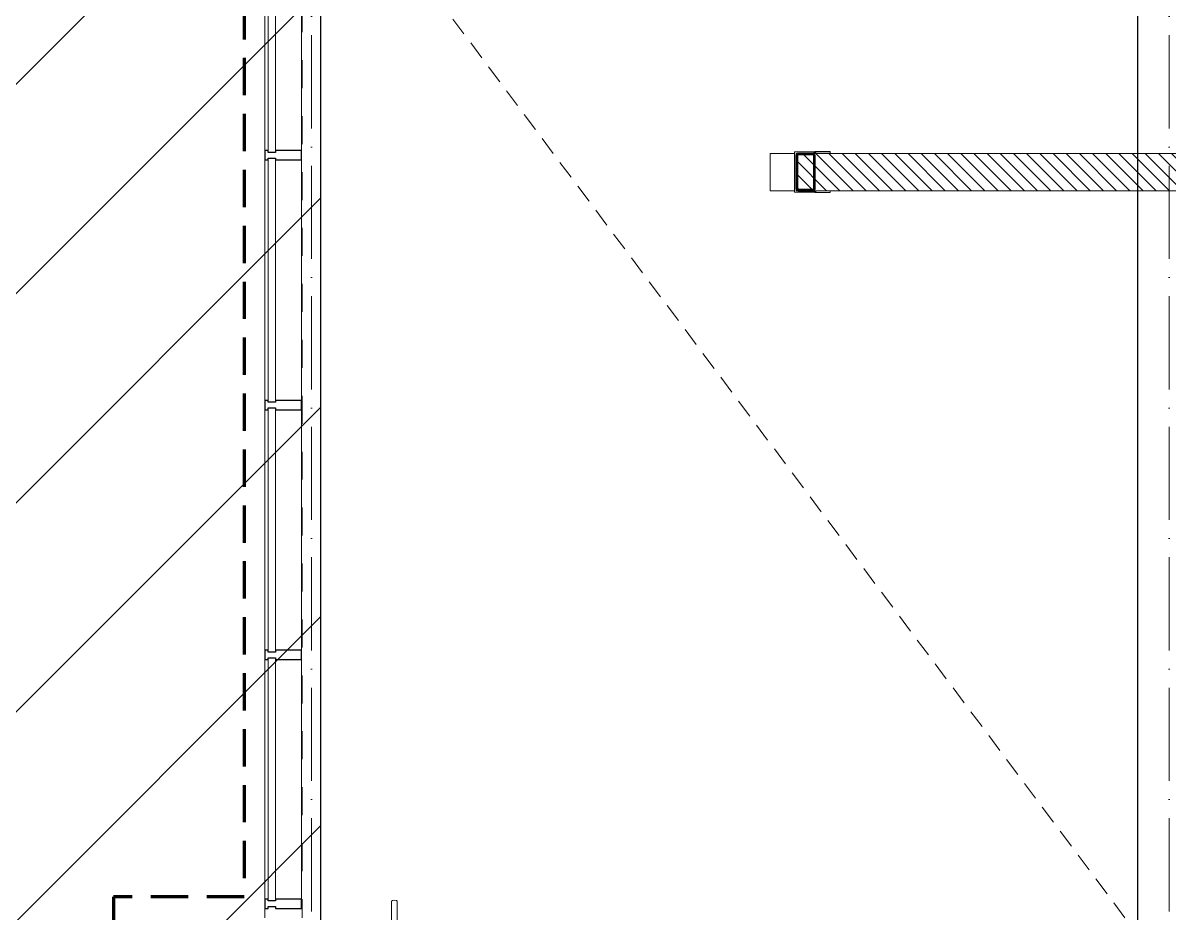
# Model space of a CAD drawing. Header units: millimetres. Extents: x -17017 to 628417, y -109036 to 199237.
# Drawn here: x 582 to 6730, y -77640 to -72865 of the extents above; entities that cross this region are included whole.
import ezdxf

# ---------------------------------------------------------------- set-up
doc = ezdxf.new("R2010")
doc.units = ezdxf.units.MM
for name, pattern in [('200_ШТРИХ_ш1п0_6_', [160, 100, -60]), ('50_200_ШТРИХ_1Т_ш5_п1_п1_', [700, 500, -100, 0, -100]), ('Штрих короткий', [300, 150, -150]), ('Штриховая _2 мм - 1 мм_', [300, 200, -100])]:
    doc.linetypes.add(name, pattern=pattern)
for name, color, linetype, lineweight in [('0-1', 7, 'Continuous', 5), ('0-2', 7, 'Continuous', 9), ('Импосты витража', 7, 'Continuous', 9), ('Импосты витража-1', 7, 'Continuous', 25), ('Каркас несущий', 7, 'Continuous', 9), ('Колонны', 7, 'Continuous', 9), ('Колонны-1', 7, 'Continuous', 35), ('Линии-1', 7, '200_ШТРИХ_ш1п0_6_', 9), ('Обобщенные модели', 7, 'Continuous', 9), ('Ограждение', 7, 'Continuous', 9), ('Оси-2', 7, '50_200_ШТРИХ_1Т_ш5_п1_п1_', 9), ('Остекление-1', 7, 'Continuous', 9), ('Перемычка-1', 7, 'Штрих короткий', 9), ('Стены-1', 7, 'Continuous', 13), ('стяжа', 7, 'Continuous', 30), ('Штриховка разреза-1', 7, 'Continuous', 9)]:
    doc.layers.add(name, color=color, linetype=linetype, lineweight=lineweight)
doc.layers.add('СТ-1_1', color=7, linetype='Штриховая _2 мм - 1 мм_', lineweight=90, true_color=0x888888)
doc.layers.get('0-2').off()

# ---------------------------------------------------------------- blocks, each defined once
blk = doc.blocks.new('ось2эт')
at = {"layer": 'Оси-2'}
for p, q in [((2129.9, -108435.9), (2129.9, -54635.1)), ((6729.9, -108435.9), (6729.9, -54635.1))]:
    blk.add_line(p, q, dxfattribs=at)
blk = doc.blocks.new('PNS_Панель прямоугольная2 - Нр_Стекло - 40мм-35254988-АИ2_02_План отделки стен 2-го этажа _Часть 2_')
at = {"layer": 'Остекление-1'}
for p, q in [((-652.5, 0), (652.5, 0)), ((642.5, 0), (-642.5, 0)), ((-642.5, -40), (642.5, -40))]:
    blk.add_line(p, q, dxfattribs=at)
blk = doc.blocks.new('Прямоугольный импост - Импост структурный с накладкой - 180мм-35254970-АИ2_02_План отделки стен 2-го этажа _Часть 2_')
at = {"layer": 'Импосты витража'}
for p, q in [((11950, 29935), (11950, 28650)), ((12147, 29935), (12147, 28650))]:
    blk.add_line(p, q, dxfattribs=at)
blk = doc.blocks.new('Прямоугольный импост - Импост структурный с накладкой - 180мм-28950551-АИ2_02_План отделки стен 2-го этажа _Часть 2_')
at = {"layer": 'Импосты витража-1'}
for p, q in [((-25, 40), (-25, 180)), ((-25, 180), (25, 180)), ((25, 180), (25, 40)), ((-15, 40), (-25, 40)), ((-25, -17), (-25, 0)), ((-25, 0), (-15, 0)), ((-15, 0), (-15, 40)), ((15, 40), (15, 0)), ((25, 40), (15, 40)), ((15, 0), (25, 0)), ((25, 0), (25, -17)), ((25, -17), (-25, -17))]:
    blk.add_line(p, q, dxfattribs=at)
blk = doc.blocks.new('Прямоугольный импост - Импост структурный с накладкой - 180мм-35254967-АИ2_02_План отделки стен 2-го этажа _Часть 2_')
at = {"layer": 'Импосты витража'}
for p, q in [((11950, 32615), (11950, 31325)), ((12147, 32615), (12147, 31325))]:
    blk.add_line(p, q, dxfattribs=at)
blk = doc.blocks.new('PNS_Панель прямоугольная2 - Нр_Стекло - 40мм-35254972-АИ2_02_План отделки стен 2-го этажа _Часть 2_')
at = {"layer": 'Остекление-1'}
for p, q in [((-655, 0), (655, 0)), ((645, 0), (-645, 0)), ((-645, -40), (645, -40))]:
    blk.add_line(p, q, dxfattribs=at)
blk = doc.blocks.new('О_Элемент поручня_Маршевый_Труба_ГОСТ 8732-78 - О_Элемент поручня_Маршевый_Труба_ГОСТ 8732-78-33739345-АИ2_02_План отделки стен 2-го этажа _Часть 2_')
at = {"layer": 'Ограждение'}
for p, q in [((-4.7, 30), (-12254.2, 30)), ((-12254.2, 0), (-4.7, 0))]:
    blk.add_line(p, q, dxfattribs=at)
for centre, start_param, end_param in [((-12254.2, 15), 4.712389, 6.544985), ((-12254.2, 15), 2.879793, 3.141593), ((-12254.2, 15), 3.141593, 4.712389), ((-4.7, 15), 4.712389, 6.283185), ((-4.7, 15), 3.141593, 4.712389)]:
    blk.add_ellipse(centre, major_axis=(0, 15), ratio=0.316146, start_param=start_param, end_param=end_param, dxfattribs=at)
blk = doc.blocks.new('Проем_Дверь_Прямоугольный - 5500х2800h_витражные проемы-35314110-АИ2_02_План отделки стен 2-го этажа _Часть 2_')
at = {"layer": 'Перемычка-1'}
for p, q in [((2750, 100), (-2750, 100)), ((2750, -100), (-2750, -100))]:
    blk.add_line(p, q, dxfattribs=at)
blk = doc.blocks.new('0125-Р-ОО-Ш2-АР-о_23_10_2024_rvt-1-АИ2_02_План отделки стен 2-го этажа _Часть 2_')
at = {"layer": 'Штриховка разреза-1'}
h = blk.add_hatch(dxfattribs=at)
h.set_pattern_fill('FP_2', color=256, style=0, pattern_type=2)
h.set_pattern_definition([(135, (0, 0), (-35.35534, -35.35534), [])])
h.paths.add_polyline_path([(24100, 32450), (24100, 32650), (14800, 32650), (14800, 32450), (23915, 32450)], flags=0)
at = {"layer": 'Линии-1'}
blk.add_line((16563.3, 28550), (12450, 34050), dxfattribs=at)
at = {"layer": 'Стены-1'}
for p, q in [((24100, 32650), (14800, 32650)), ((14800, 32650), (14800, 32450)), ((14800, 32450), (24100, 32450))]:
    blk.add_line(p, q, dxfattribs=at)
at = {"layer": '0-2'}
for name, p, rotation in [('Проем_Дверь_Прямоугольный - 5500х2800h_витражные проемы-35314110-АИ2_02_План отделки стен 2-го этажа _Часть 2_', (12050, 31300), 89.9999999999999), ('PNS_Панель прямоугольная2 - Нр_Стекло - 40мм-35254988-АИ2_02_План отделки стен 2-го этажа _Часть 2_', (11967, 33307.5), 89.99999999999918), ('PNS_Панель прямоугольная2 - Нр_Стекло - 40мм-35254972-АИ2_02_План отделки стен 2-го этажа _Часть 2_', (11967, 31970), 89.99999999999918), ('PNS_Панель прямоугольная2 - Нр_Стекло - 40мм-35254972-АИ2_02_План отделки стен 2-го этажа _Часть 2_', (11967, 30630), 89.99999999999918), ('PNS_Панель прямоугольная2 - Нр_Стекло - 40мм-35254988-АИ2_02_План отделки стен 2-го этажа _Часть 2_', (11967, 29292.5), 89.99999999999918), ('О_Элемент поручня_Маршевый_Труба_ГОСТ 8732-78 - О_Элемент поручня_Маршевый_Труба_ГОСТ 8732-78-33739345-АИ2_02_План отделки стен 2-го этажа _Часть 2_', (12659.8, 28643.9), 89.9999999999999)]:
    blk.add_blockref(name, p, dxfattribs=dict(at, rotation=rotation))
for name, p in [('Прямоугольный импост - Импост структурный с накладкой - 180мм-35254970-АИ2_02_План отделки стен 2-го этажа _Часть 2_', (0, 4015)), ('Прямоугольный импост - Импост структурный с накладкой - 180мм-35254967-АИ2_02_План отделки стен 2-го этажа _Часть 2_', (0, 0)), ('Прямоугольный импост - Импост структурный с накладкой - 180мм-35254967-АИ2_02_План отделки стен 2-го этажа _Часть 2_', (0, -1340)), ('Прямоугольный импост - Импост структурный с накладкой - 180мм-35254970-АИ2_02_План отделки стен 2-го этажа _Часть 2_', (0, 0))]:
    blk.add_blockref(name, p, dxfattribs=at)
at = {"layer": '0-2', "extrusion": (0, 0, -1), "rotation": 90.00000000000081}
for p in [(-11967, 32640), (-11967, 31300), (-11967, 29960), (-11967, 28625)]:
    blk.add_blockref('Прямоугольный импост - Импост структурный с накладкой - 180мм-28950551-АИ2_02_План отделки стен 2-го этажа _Часть 2_', p, dxfattribs=at)
blk = doc.blocks.new('Фахверк_Усиление стен_ifc_RVT-1-АИ2_02_План отделки стен 2-го этажа _Часть 2_')
at = {"layer": 'Каркас несущий'}
for p, q in [((14660, 32650), (14660, 32450)), ((14791.5, 32650), (14660, 32650)), ((14660, 32450), (14791.5, 32450))]:
    blk.add_line(p, q, dxfattribs=at)
at = {"layer": 'Колонны'}
for p, q in [((14900, 32660), (14900, 32658.5)), ((14982, 32660), (14900, 32660)), ((14908.5, 32650.5), (14982, 32650.5)), ((14982, 32650.5), (14982, 32660)), ((14900, 32441.5), (14900, 32440)), ((14900, 32440), (14982, 32440)), ((14982, 32449.5), (14908.5, 32449.5)), ((14982, 32440), (14982, 32449.5))]:
    blk.add_line(p, q, dxfattribs=at)
at = {"layer": 'Колонны-1'}
for p, q in [((14888, 32650), (14812, 32650)), ((14800, 32638), (14800, 32462)), ((14806, 32462), (14806, 32638)), ((14812, 32644), (14888, 32644)), ((14894, 32638), (14894, 32462)), ((14900, 32462), (14900, 32638)), ((14888, 32456), (14812, 32456)), ((14812, 32450), (14888, 32450))]:
    blk.add_line(p, q, dxfattribs=at)
for centre, radius, start, end in [((14812, 32638), 12, 90, 180), ((14888, 32638), 12, 0, 90), ((14812, 32638), 6, 90, 180), ((14888, 32638), 6, 0, 90), ((14812, 32462), 12, 180, 270), ((14812, 32462), 6, 180, 270), ((14888, 32462), 12, 270, 0), ((14888, 32462), 6, 270, 0)]:
    blk.add_arc(centre, radius, start, end, dxfattribs=at)
at = {"layer": 'Обобщенные модели'}
for p, q in [((14900, 32658.5), (14791.5, 32658.5)), ((14791.5, 32658.5), (14791.5, 32441.5)), ((14888, 32650), (14812, 32650)), ((14891.5, 32650), (14900, 32658.5)), ((14900, 32658.5), (14900, 32650)), ((14900, 32658.5), (14908.5, 32650)), ((14800, 32638), (14800, 32462)), ((14806, 32462), (14806, 32638)), ((14812, 32644), (14888, 32644)), ((14894, 32638), (14894, 32462)), ((14900, 32462), (14900, 32638)), ((14900, 32441.5), (14791.5, 32441.5)), ((14888, 32456), (14812, 32456)), ((14812, 32450), (14888, 32450)), ((14891.5, 32450), (14900, 32441.5)), ((14900, 32450), (14900, 32441.5)), ((14900, 32441.5), (14908.5, 32450))]:
    blk.add_line(p, q, dxfattribs=at)
for centre, radius, start, end in [((14812, 32638), 12, 90, 180), ((14888, 32638), 12, 0, 90), ((14812, 32638), 6, 90, 180), ((14888, 32638), 6, 0, 90), ((14812, 32462), 12, 180, 270), ((14812, 32462), 6, 180, 270), ((14888, 32462), 12, 270, 0), ((14888, 32462), 6, 270, 0)]:
    blk.add_arc(centre, radius, start, end, dxfattribs=at)
blk = doc.blocks.new('2ч2эт')
at = {"layer": 'СТ-1_1'}
for p, q in [((1767.9, -71553.3), (1767.9, -77553.3)), ((1767.9, -77553.3), (1067.9, -77553.3)), ((1067.9, -77553.3), (1067.9, -86227.3))]:
    blk.add_line(p, q, dxfattribs=at)
at = {"layer": 'стяжа'}
for points in [[(6562, -89400.5), (6562, -71285.3)], [(2178.2, -72220.3), (2178.2, -77695.3)]]:
    blk.add_lwpolyline(points, dxfattribs=at)
at = {"layer": '0-1'}
for name in ['0125-Р-ОО-Ш2-АР-о_23_10_2024_rvt-1-АИ2_02_План отделки стен 2-го этажа _Часть 2_', 'Фахверк_Усиление стен_ifc_RVT-1-АИ2_02_План отделки стен 2-го этажа _Часть 2_']:
    blk.add_blockref(name, (-10070.1, -106215.3), dxfattribs=at)

msp = doc.modelspace()

# ---------------------------------------------------------------- hatches: boundary and pattern name
at = {"layer": 'стяжа'}
h = msp.add_hatch(dxfattribs=at)
h.set_pattern_fill('ANSI31', color=5, scale=250)
h.set_pattern_definition([(45, (4472.5, -59163.1), (-561.266, 561.266), [])])
h.paths.add_polyline_path([(13742, -89400.5), (12812, -89400.5), (6162, -89400.5), (6162, -89950.4), (12812, -89960.5), (12812, -94460.5), (13012, -94460.5), (13012, -94955.3), (15112, -94955.3), (15112, -94443.1), (15322, -94443.1), (15322, -94230.5), (15762, -94230.5), (15762, -90460.5), (15322, -90460.5), (15322, -89960.5), (13742, -89960.5)])
h.paths.add_polyline_path([(15592, -66215.3), (15192, -66215.3), (15192, -65695.3), (15592, -65695.3), (15592, -63285.3), (15464.5, -63285.3), (15464.5, -62800.4), (15592, -62800.4), (15592, -60875.3), (15362, -60875.3), (15362, -60625.3), (12222, -60625.3), (12222, -61275.3), (9132, -61275.3), (9132, -60575.3), (8692, -60575.3), (8692, -60325.3), (9912, -60325.3), (9912, -58904.6), (9862, -58904.6), (9862, -58299.1), (9912, -58299.1), (9912, -56925.3), (6812, -56925.3), (6812, -57175.3), (6312, -57175.3), (6062, -57175.3), (6062, -56925.3), (2562, -56925.3), (2562, -57345.3), (2042, -57345.3), (2042, -56925.3), (-2138, -56925.3), (-2138, -58005.3), (-2388, -58005.3), (-2388, -57961), (-2788, -57961), (-2788, -56925.3), (-9668, -56925.3), (-9668, -57165.3), (-9778, -57165.3), (-9778, -57376.1), (-9888, -57376.1), (-9888, -60155.3), (-9638, -60155.3), (-9638, -60655.3), (-9888, -60655.3), (-9888, -62707.2), (-9738, -62707.2), (-9738, -63240.1), (-9888, -63240.1), (-9888, -65675.3), (-9598, -65675.3), (-9598, -65925.3), (-2888, -65925.3), (-2888, -63325.3), (-2388, -63325.3), (-2388, -61148.8), (-2758, -61148.8), (-2758, -59948.8), (-2388, -59948.8), (-2388, -59705.3), (-2138, -59705.3), (-2138, -72625.3), (-2388, -72625.3), (-2388, -72225.3), (-2788, -72225.3), (-2788, -70635.3), (-2388, -70635.3), (-2388, -69135.3), (-2788, -69135.3), (-2928.7, -69135.3), (-2928.7, -66175.1), (-9833, -66175.1), (-9833, -66315.1), (-9973, -66315.1), (-9973, -68675.1), (-9723, -68675.1), (-9723, -69175.1), (-9833, -69175.1), (-9833, -69315.1), (-9973, -69315.1), (-9973, -71540.3), (-9833, -71540.3), (-9833, -71675.1), (-9723, -71675.1), (-9723, -72175.1), (-9973, -72175.1), (-9973, -77655.1), (-9723, -77655.1), (-9723, -78155.1), (-9738, -78155.1), (-9738, -78390.1), (-9973, -78390.1), (-9973, -80457.8), (-9755.8, -80457.8), (-9755.8, -80675.1), (-9723, -80675.1), (-9723, -81175.1), (-9787.7, -81175.1), (-9787.7, -81360.3), (-9973, -81360.3), (-9973, -86532.6), (-9750.6, -86532.6), (-9750.6, -86755.1), (-9723, -86755.1), (-9723, -87255.1), (-9838.3, -87255.1), (-9838.3, -87389.8), (-9973, -87389.8), (-9973, -89355.1), (-9686, -89355.1), (-9686, -89495.1), (-9973, -89495.1), (-9973, -89703.9), (-9853.5, -89703.9), (-9853.5, -89945.4), (-9723, -89945.4), (-9723, -90445.4), (-9973, -90445.4), (-9973, -94375.1), (-9723, -94375.1), (-9723, -94625.1), (-7673, -94625.1), (-7673, -94145.1), (-3003, -94145.1), (-3003, -92615.1), (-2388, -92615.1), (-2388, -91955.4), (-2138, -91955.4), (-2138, -94925.3), (2042, -94925.3), (2042, -94365.3), (2562, -94365.3), (2562, -94625.3), (5572, -94625.3), (5572, -94285.3), (6162, -94285.3), (6162, -92315.3), (6162, -91180.3), (6162, -89960.6), (6154.9, -89960.6), (2562, -89950.4), (2562, -90475.4), (2042, -90475.4), (2042, -89950.4), (2042, -89945.4), (2201, -89945.4), (2201, -87175.4), (2042, -87175.4), (2042, -85985.4), (1200.5, -85985.4), (1200.5, -77695.3), (2042, -77695.3), (2178.2, -77695.3), (2178.2, -72220.3), (2042, -72220.3), (2042, -71695.3), (2042, -71690.3), (2562, -71690.3), (2562, -71882.4), (5852, -71882.4), (5852, -71690.3), (5852, -71421.7), (6562, -71421.7), (6562, -71285.3), (7012, -71285.3), (7012, -71695.3), (15592, -71695.3)])
h.paths.add_polyline_path([(7012, -69615.3), (6562, -69615.3), (6562, -69446.8), (6102, -69446.8), (6102, -63155.3), (6562, -63155.3), (6562, -58775.3), (6812, -58775.3), (6812, -60325.3), (7112, -60325.3), (7112, -60575.3), (7112, -60825.3), (7112, -62175.3), (6812, -62175.3), (6812, -63055.3), (7012, -63055.3)], flags=16)
h.paths.add_polyline_path([(2562, -66200.3), (2042, -66200.3), (2042, -65675.3), (2042, -65670.3), (2562, -65670.3)], flags=16)
h.paths.add_polyline_path([(-2138, -74325.3), (-2138, -84740.1), (-2388, -84740.1), (-2388, -84500.1), (-2798, -84500.1), (-2798, -84000.1), (-2388, -84000.1), (-2388, -82235.1), (-2968, -82235.1), (-2968, -80395.1), (-2388, -80395.1), (-2388, -78605.3), (-2918, -78605.3), (-2918, -74465.3), (-2388, -74465.3), (-2388, -74325.3)], flags=16)
h.paths.add_polyline_path([(2562, -60695.3), (2042, -60695.3), (2042, -60170.3), (2562, -60170.3)], flags=16)
h.paths.add_polyline_path([(-2138, -86440.1), (-2138, -86640.1), (-2138, -90775.4), (-2388, -90775.4), (-2388, -90475.4), (-2658, -90475.4), (-2758, -90475.4), (-2758, -89495.1), (-8616, -89495.1), (-8616, -89355.1), (-3003, -89355.1), (-3003, -87055.1), (-2703, -87055.1), (-2703, -86640.1), (-2388, -86640.1), (-2388, -86440.1)], flags=16)
h.paths.add_polyline_path([(-2138, -89950.4), (-2658, -89950.4), (-2658, -89945.4), (-2138, -89945.4)], flags=0)

# ---------------------------------------------------------------- block references
for name in ['ось2эт', '2ч2эт']:
    msp.add_blockref(name, (0, 0), dxfattribs=at)

doc.saveas('drawing.dxf')
